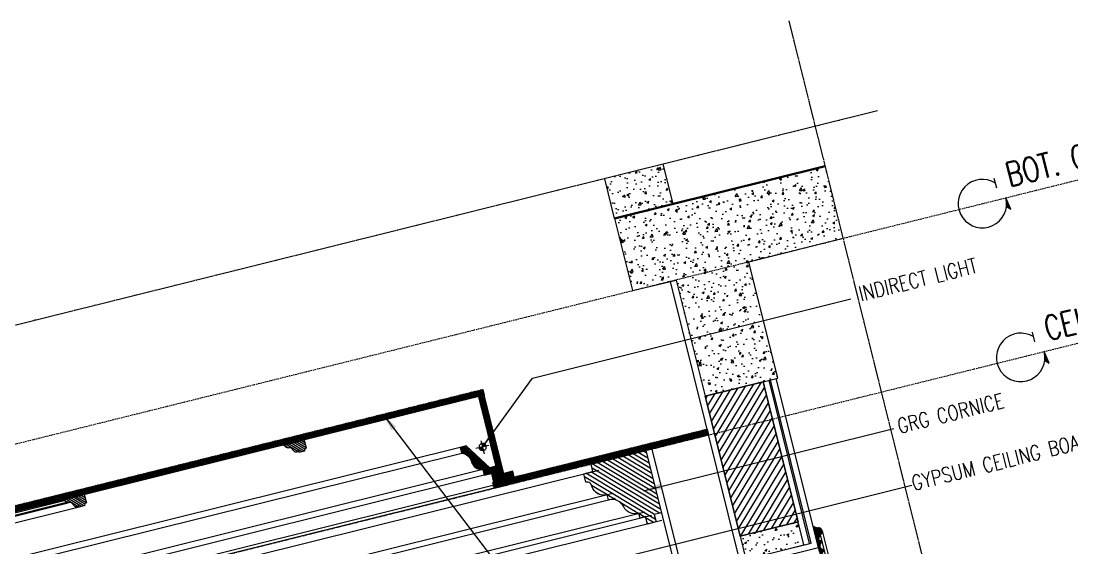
# Model space of a CAD drawing. Header units: inches. Extents: x 122939 to 389145, y 29603 to 574065.
# Drawn here: x 379366 to 382878, y 518949 to 520708 of the extents above; entities that cross this region are included whole.
import ezdxf

# ---------------------------------------------------------------- set-up
doc = ezdxf.new("R2010")
doc.units = ezdxf.units.IN
doc.header["$MEASUREMENT"] = 0
for name, pattern in [('DASHED', [0.75, 0.5, -0.25]), ('HIDDEN', [0.375, 0.25, -0.125]), ('PHANTOM-Z', [69.2, 60, -1.4, 2.5, -1.4, 2.5, -1.4])]:
    doc.linetypes.add(name, pattern=pattern)
for name, color, linetype, lineweight in [('1st floor$0$A-FLOR-HRAL', 4, 'Continuous', 18), ('a-cut', 30, 'PHANTOM-Z', 18), ('A-FLOR-SLAB', 7, 'Continuous', 40), ('A-FLOR-TIL1', 6, 'Continuous', 18), ('A-RNDR-CONC', 2, 'Continuous', 18), ('A-RNDR-PLST', 1, 'Continuous', 9), ('A-WALL-HATCH', 8, 'Continuous', 20), ('GRC', 41, 'Continuous', 0), ('GRC Hatch', 253, 'Continuous', 0), ('ID-NOTES', 3, 'Continuous', 0)]:
    doc.layers.add(name, color=color, linetype=linetype, lineweight=lineweight)
for name, color, linetype in [('8', 8, 'Continuous'), ('A-Hidden', 8, 'HIDDEN'), ('A-WALL', 7, 'Continuous'), ('Calliper_wall hatch_CHB', 8, 'Continuous'), ('CQ Wall hatch_CHB', 8, 'Continuous'), ('gypsum', 31, 'Continuous'), ('Layer1', 1, 'Continuous'), ('Layer7', 8, 'Continuous')]:
    doc.layers.add(name, color=color, linetype=linetype)
doc.styles.add('grid_250', font='romans.shx', dxfattribs={"width": 0.75, "height": 0.75})
doc.styles.add('ID-ROMANS', font='romans.shx', dxfattribs={"width": 0.8})
doc.styles.add('ZZ-Dim All', font='romans.shx', dxfattribs={"width": 0.8})
doc.dimstyles.new('DIM 0200', dxfattribs={"dimscale": 200, "dimtxt": 1, "dimasz": 0.8, "dimexe": 0.5, "dimexo": 1, "dimgap": 0.4, "dimtad": 1, "dimdec": 0, "dimrnd": 10, "dimdsep": 46, "dimtxsty": 'ZZ-Dim All', "dimblk1": 'ARCHTICK', "dimblk2": 'ARCHTICK', "dimsah": 1, "dimcen": 1, "dimdle": 0.5, "dimclrd": 256, "dimclre": 256, "dimclrt": 256, "dimadec": 0, "dimazin": 2, "dimtfac": 1, "dimtdec": 0, "dimtix": 1, "dimtmove": 2, "dimatfit": 2, "dimfxl": 1, "dimfxlon": 1, "dimtolj": 1, "dimtzin": 0, "dimlwd": -1, "dimlwe": -1, "dimarcsym": 0})
pattern_1 = [(63.9714232829857, (252245.0728762298, 457562.7518488365), (71.11916932952043, 11.22781161991949), [7.499999999999998, -82.49999999999999]), (8.971423282985718, (252245.0728762298, 457562.7518488365), (-31.62542575021152, 69.64396479174259), [5.999999999999999, -65.99999999999999]), (114.4228677429857, (252250.9994735741, 457563.68749984), (39.4937435470177, 80.87177560512669), [6.374019199999998, -70.11421119999999]), (60.1556232829857, (252240.2441177704, 457582.1601741569), (107.5630978416694, 9.704992776004374), [11.25, -123.75]), (110.6070587729857, (252249.2077069092, 457582.9689195082), (67.1821983616881, 117.0963374062392), [9.561034199999998, -105.171376]), (5.15558727298572, (252240.2441177704, 457582.1601741569), (67.18219831375714, 117.0963373423198), [8.999999999999995, -99.00000009999995]), (34.9714232829857, (252251.1554700455, 457579.7224720565), (67.64557813863283, -24.65919216404946), [7.499999999999998, -82.49999999999999]), (339.9714232829858, (252251.1554700455, 457579.7224720565), (6.103843515325252, 76.24429473826908), [5.999999999999999, -65.99999999999999]), (85.4228680229857, (252256.7926015183, 457577.6675393894), (73.74942098260712, 51.58510224487062), [6.374019, -70.11421119999999]), (51.4714232829857, (252245.0728762298, 457562.7518488365), (-6.857307924501574, 32.59814608269261), [0, -65.19999999999999, 0, -66.99999999999999, 0, -66.24999999999999]), (21.4714232829857, (252245.0728762298, 457562.7518488365), (16.00610137173266, 44.6258503434704), [0, -38.19999999999999, 0, -63.69999999999999, 0, -25.24999999999999]), (341.4714232829857, (252223.4325934975, 457557.3677831544), (52.34755766117436, 10.6997365813381), [0, -25, 0, -77.99999999999999, 0, -103.5]), (331.4714232829857, (252213.7284308374, 457554.9534039247), (54.17642058340564, 23.79467605936128), [0, -32.49999999999998, 0, -51.79999999999998, 0, -73.49999999999996])]

# ---------------------------------------------------------------- blocks, each defined once
blk = doc.blocks.new('half')
at = {"layer": 'GRC Hatch', "lineweight": 0, "ltscale": 5}
h = blk.add_hatch(dxfattribs=at)
h.set_pattern_fill('ANSI31', color=256, scale=30.00000000000001)
h.set_pattern_definition([(135, (111029.2882307031, -5.820766091346741e-11), (2.651650429449549, 2.651650429449553), [])])
h.paths.add_polyline_path([(60616.9776558344, 11176.45348227199), (60616.9776558344, 11196.45348227205), (60586.21424482542, 11196.45348227193), (60586.21424482542, 11466.45348227205), (60566.21424482536, 11466.45348227205), (60566.21424482542, 11156.45348227205), (60586.21424482536, 11156.45348227193), (60586.21424482542, 11176.45348227205)])
edge = h.paths.add_edge_path()
edge.add_line((60466.21424482542, 11316.45348227199), (60466.21424482542, 11296.45348227199))
edge.add_arc((60453.69515682996, 11261.08270513627), 37.52092002368126, 0.5661990946921946, 70.50915648577922, ccw=False)
edge.add_arc((60527.02056506777, 11261.7874710543), 35.80787787709507, 180.5344194091436, 260.6681698821923)
edge.add_line((60521.21424482536, 11226.45348227135), (60521.21424482531, 11206.45348227193))
edge.add_line((60521.21424482547, 11206.45348227205), (60546.2142448255, 11206.45348227205))
edge.add_line((60546.21424482542, 11206.45348227205), (60546.21424482542, 11166.45348227228))
edge.add_line((60546.21424482536, 11166.45348227216), (60566.21424482536, 11166.45348227192))
edge.add_line((60566.21424482536, 11166.45348227193), (60566.21424482536, 11226.45348227112))
edge.add_line((60566.21424482547, 11226.45348227123), (60546.21424482547, 11226.45348227146))
edge.add_line((60546.21424482542, 11226.45348227135), (60486.21424482542, 11316.4534822717))
edge.add_line((60486.2142448253, 11316.45348227181), (60466.2142448253, 11316.45348227205))
at = {"layer": 'gypsum', "ltscale": 5, "elevation": 1.2598110122e-06}
blk.add_lwpolyline([(60616.9776558344, 11176.45348227199), (60616.9776558344, 11196.45348227205), (60586.21424482542, 11196.45348227193), (60586.21424482542, 11466.45348227205), (60566.21424482536, 11466.45348227205), (60566.21424482542, 11156.45348227205), (60586.21424482536, 11156.45348227193), (60586.21424482542, 11176.45348227205), (60616.9776558344, 11176.45348227199)], dxfattribs=at)
blk.add_lwpolyline([(60466.21424482542, 11316.45348227199), (60466.21424482542, 11296.45348227205, -0.3150251714978598), (60491.21424482169, 11261.45348227496, 0.3646312828489309), (60521.21424482536, 11226.45348227135), (60521.21424482547, 11206.45348227205), (60546.21424482542, 11206.45348227205), (60546.21424482536, 11166.45348227216), (60566.21424482536, 11166.45348227193), (60566.21424482547, 11226.45348227123), (60546.21424482542, 11226.45348227135), (60486.2142448253, 11316.45348227181)], format="xyb", close=True, dxfattribs=at)
blk = doc.blocks.new('light')
at = {"layer": '1st floor$0$A-FLOR-HRAL'}
h = blk.add_hatch(dxfattribs=at)
h.set_pattern_fill('ANSI31', color=256, style=0)
h.set_pattern_definition([(45, (3.667440446733962, 0), (-0.0883883476483184, 0.0883883476483185), [])])
h.paths.add_polyline_path([(50492.27574403631, 1889.624619793962), (50492.27574403636, 1901.725888192479, 0.4142135623730951), (50480.17447563785, 1889.62461979402)])
h.paths.add_polyline_path([(50492.27574403631, 1877.523351395444, 0.4142135623730951), (50504.37701243482, 1889.624619793962), (50492.27574403631, 1889.624619793962)])
for p, q in [((50492.27574403636, 1866.364929814939), (50492.27574403631, 1911.081532535434)), ((50471.25148981024, 1889.624619793962), (50515.4788235125, 1889.62461979402))]:
    blk.add_line(p, q, dxfattribs=at)
blk.add_circle((50492.27574403631, 1889.624619793962), 12.10126839851727, dxfattribs=at)
blk = doc.blocks.new('ceil003')
at = {"layer": '8'}
h = blk.add_hatch(dxfattribs=at)
h.set_pattern_fill('ANSI31', color=256, scale=29.99999999999999, angle=1.590277340731758e-15, style=0)
h.set_pattern_definition([(45.00000000000003, (-526979.9504760304, -8484.251729748095), (-2.651650429449551, 2.651650429449554), [])])
h.paths.add_polyline_path([(0, -19.99999999115244), (1.164153218269348e-10, 9.022187441587448e-09), (-1674.911904843233, -5.820766091346741e-10), (-1674.911904842942, -20.00000000064028)])
h = blk.add_hatch(dxfattribs=at)
h.set_pattern_fill('ANSI31', color=256, scale=29.99999999999999, angle=1.590277340731758e-15, style=0)
h.set_pattern_definition([(45.00000000000003, (-54350.65945439547, -10452.20948779187), (-2.651650429449549, 2.651650429449554), [])])
h.paths.add_polyline_path([(-2370.478532685258, -309.9976438895101), (-2370.478532685374, -329.9976438893937), (-1629.912121724046, -330.0000116988667), (-1629.912121724046, -310.000011699216), (-1705.674847624323, -310.000011699507)])
at = {"layer": 'A-WALL-HATCH'}
h = blk.add_hatch(dxfattribs=at)
h.set_pattern_fill('ANSI31', color=256, scale=50, angle=-13.97142328298573, style=0)
h.set_pattern_definition([(44.99999999999999, (-55099.76776521647, -57999.7376740434), (-4.419417382415926, 4.419417382415928), [])])
edge = h.paths.add_edge_path()
edge.add_line((-1054.911904842011, -19.99999848671723), (-1054.911904841982, -48.37418973018066))
edge.add_arc((-1054.911904841778, -56.18668973015156), 7.812499999999998, 1.1880274541908875e-11, 90.00000000001188, ccw=False)
edge.add_line((-1047.099404842418, -56.18668973003514), (-1028.349404842433, -56.18668973001331))
edge.add_line((-1028.349404841952, -56.18668972997693), (-1028.349404841952, -49.93668972994055))
edge.add_arc((-1021.336314427725, -45.18441021058243), 8.471575873886326, -145.8772603763334, -89.24547236078236)
edge.add_arc((-1021.288824134914, -43.82172708131839), 9.833733145483599, -89.62670473501788, -20.30200273098309)
edge.add_arc((-969.0283970072633, -61.37205080210697), 45.30040932053804, 149.9023599859685, 161.8140736022455, ccw=False)
edge.add_arc((-999.4743766016909, -43.57262766826898), 10.03429423482947, 95.94846852642007, 150.6541777273765, ccw=False)
edge.add_arc((-996.4423416671343, -69.49401398515329), 36.13183004922326, 88.37531482490363, 96.47077684458827, ccw=False)
edge.add_line((-995.4179209757713, -33.37670920020901), (-995.4179209757713, -30.42340098339264))
edge.add_arc((-996.267365021864, -6.521914323791862), 23.9165762542508, -87.9646000957535, -77.96301683298486)
edge.add_arc((-992.1153353945701, -26.35559929336887), 3.653872664903471, -76.78002055993366, -18.85123632174973)
edge.add_arc((-1005.172629986657, -20.48166284221224), 17.95877705049953, -23.1300132639896, -10.9931405080375)
edge.add_line((-987.543396132125, -23.90624848939478), (-984.4183961322124, -23.90624848934021))
edge.add_line((-984.4183961322997, -23.90624848904554), (-984.4183961322997, -19.99999848902371))
edge.add_line((-984.4183961323579, -19.99999848927837), (-1054.911904842505, -19.99999848928925))
h = blk.add_hatch(dxfattribs=at)
h.set_pattern_fill('ANSI31', color=256, scale=50, angle=-13.97142328298573, style=0)
h.set_pattern_definition([(45.00000000000001, (-55852.49909624964, -57999.73767404351), (-4.419417382415926, 4.419417382415928), [])])
edge = h.paths.add_edge_path()
edge.add_line((-297.8194261894678, -19.99999848642619), (-297.8194261894428, -48.37418972988782))
edge.add_arc((-297.8194261892349, -56.18668972997693), 7.8125, 2.8990143619012088e-12, 90.00000000000279, ccw=False)
edge.add_line((-290.0069261894678, -56.18668972991873), (-271.2569261894768, -56.18668972989543))
edge.add_line((-271.2569261892349, -56.1866897296859), (-271.2569261892334, -49.93668972965124))
edge.add_arc((-264.2438357752399, -45.1844102104078), 8.47157587388633, -145.8772603763424, -89.24547236079151)
edge.add_arc((-264.1963454823126, -43.82172708102735), 9.833733145483603, -89.62670473502705, -20.30200273099222)
edge.add_arc((-211.9359183548368, -61.3720508015831), 45.30040932053805, 149.9023599859594, 161.8140736022365, ccw=False)
edge.add_arc((-242.3818979488569, -43.57262766803615), 10.03429423482948, 95.94846852641109, 150.6541777273674, ccw=False)
edge.add_arc((-239.3498630145914, -69.49401398492046), 36.13183004922328, 88.37531482489447, 96.47077684457918, ccw=False)
edge.add_line((-238.3254423231701, -33.37670919968514), (-238.3254423231752, -30.42340098286806))
edge.add_arc((-239.1748863692628, -6.521914323559031), 23.91657625425081, -87.96460009576265, -77.96301683299401)
edge.add_arc((-235.0228567420272, -26.35559929313604), 3.653872664903472, -76.78002055994277, -18.85123632175886)
edge.add_arc((-248.0801513342885, -20.48166284197941), 17.95877705049954, -23.13001326399868, -10.99314050804662)
edge.add_line((-230.4509174792911, -23.90624848904554), (-227.3259174794362, -23.90624848897594))
edge.add_line((-227.3259174793493, -23.90624848904554), (-227.3259174793554, -19.99999848902212))
edge.add_line((-227.3259174796403, -19.99999848892912), (-297.8194261897905, -19.99999848893961))
at = {"layer": 'GRC Hatch'}
h = blk.add_hatch(dxfattribs=at)
h.set_pattern_fill('ANSI31', color=256, scale=99.99999999999994, angle=-13.9714232829857)
h.set_pattern_definition([(44.99999999999999, (-113572.4502196871, -29017.02041277697), (-8.838834764831837, 8.838834764831843), [])])
edge = h.paths.add_edge_path()
edge.add_line((-1965.716946808039, -355.2656347692828), (-1965.716946808045, -330.0000116991231))
edge.add_line((-1965.716946808447, -330.0000116992742), (-2154.828677991797, -330.0000116992837))
edge.add_line((-2154.828677991463, -330.000011699507), (-2154.82867799141, -544.5558772912136))
edge.add_line((-2154.828677991813, -544.5558772907825), (-2129.563054921681, -544.5558772908897))
edge.add_line((-2129.563054921397, -544.5558772913646), (-2129.563054921395, -570.0000116996503))
edge.add_line((-2129.563054921164, -570.000011699216), (-2100.338276264968, -570.0000116991621))
edge.add_line((-2100.338276265364, -570.0000116993906), (-2100.338276265368, -544.4291220859074))
edge.add_line((-2100.338276265131, -544.429122085683), (-2081.093113408831, -544.4291220857052))
edge.add_line((-2081.093113409122, -544.4291220859741), (-2081.206177137986, -527.8009289484504))
edge.add_arc((-2078.597413695883, -485.604042607476), 42.27745100630982, -93.53772871365747, -12.21565143286411)
edge.add_arc((-1990.422878764279, -506.4532410315587), 48.34277912118122, 137.1562658838247, 165.7452276542626, ccw=False)
edge.add_arc((-1994.734432379424, -503.5241908744792), 43.19686264071839, 87.94483146678482, 136.1159898491966, ccw=False)
edge.add_line((-1993.185316583666, -460.3551141844364), (-1993.076693858503, -441.6729223389991))
edge.add_arc((-1990.311525903468, -401.9954815013334), 39.77367804540343, -93.98656516555053, -0.8074337642355374)
edge.add_arc((-1927.516943991708, -402.8047535552178), 23.02619725845581, 150.242483142132, 179.3809397735053, ccw=False)
edge.add_arc((-1934.972386676294, -399.3016392539721), 14.8298319246997, 87.12959903878811, 147.6948261008872, ccw=False)
edge.add_line((-1934.229753268708, -384.4904134261888), (-1934.229753268719, -355.2656347700639))
edge.add_line((-1934.22975326865, -355.2656347696902), (-1965.716946808301, -355.2656347696823))
at = {"layer": 'GRC'}
blk.add_lwpolyline([(1.746229827404022e-10, -20), (2.91038304567337e-10, -3.492459654808044e-10), (-1674.911904842651, -4.656612873077393e-10), (-1674.91190484236, -20.00000000046566)], close=True, dxfattribs=at)
at = {"layer": 'GRC', "elevation": 0.0005699175250519441}
blk.add_lwpolyline([(-2370.478532685258, -329.9952877800679), (-1674.91190484236, -329.9952877800679), (-1674.91190484236, -309.9999999987776), (-2370.478532685491, -309.9999999988358)], close=True, dxfattribs=at)
at = {"layer": 'gypsum', "color": 8}
for p, q in [((242.6865899434197, -33.37671071343357), (-239.3487742567086, -33.36218546581222)), ((242.6865899430704, -30.42340249626432), (-238.3254423230537, -30.42340251529822)), ((-227.3259174799314, -23.90625000273576), (231.6870650997735, -23.90625000244472)), ((-271.2569261900499, -56.18669124343432), (275.6180738104158, -56.18669124331791))]:
    blk.add_line(p, q, dxfattribs=at)
at = {"layer": 'gypsum', "lineweight": 0}
for points in [[(-1054.911904842651, -20.00000000029104), (-1054.911904842535, -48.37419124366716, -0.4142135623730696), (-1047.099404842767, -56.18669124343432), (-1028.349404842942, -56.18669124355074), (-1028.349404842651, -49.93669124355074, 0.2522580878900783), (-1021.224755541305, -53.65525302896276, 0.3120623172866313), (-1012.065993890574, -47.23372359026689, -0.0520215070008044), (-1008.22104622022, -38.65502495109104, -0.2433378965035784), (-1000.514270190673, -33.59236455091741, -0.0353378151643051), (-995.4179209758877, -33.3767107136664), (-995.4179209756549, -30.42340249661356, 0.0436678643667718), (-991.2797299760277, -29.91264298243914, 0.2582860905383594), (-988.6574539094581, -27.5362112778821, 0.0530066584703844), (-987.5433961326489, -23.90625000291038), (-984.4183961322415, -23.90625000256114), (-984.4183961327071, -20.00000000244472), (-1054.911904842651, -20.00000000244472)], [(-297.8194261899334, -19.99999999988358), (-297.8194261899916, -48.37419124366716, -0.4142135623730696), (-290.0069261895842, -56.18669124360895), (-271.2569261900499, -56.18669124343432), (-271.2569261901663, -49.93669124349253, 0.2522580878900783), (-264.1322768884711, -53.65525302884635, 0.3120623172866313), (-254.9735152375652, -47.23372359049972, -0.0520215070008044), (-251.1285675675026, -38.65502495109104, -0.2433378965035784), (-243.421791537723, -33.59236455033533, -0.0353378151643051), (-238.3254423230537, -33.37671071331715), (-238.3254423229373, -30.42340249684639, 0.0436678643667718), (-234.1872513229027, -29.91264298255555, 0.2582860905383594), (-231.5649752563331, -27.53621127811493, 0.0530066584703844), (-230.4509174800478, -23.90625000244472), (-227.3259174797568, -23.90625000291038), (-227.3259174799314, -20.00000000279397), (-297.8194261897006, -20.00000000244472)]]:
    blk.add_lwpolyline(points, format="xyb", dxfattribs=at)
at = {"layer": 'gypsum', "elevation": 9.72804892549221e-07}
blk.add_lwpolyline([(-1965.716946808039, -355.2656347692828), (-1965.716946808447, -330.0000116992742), (-2154.828677991463, -330.000011699507), (-2154.828677991813, -544.5558772907825), (-2129.563054921397, -544.5558772913646), (-2129.563054921164, -570.000011699216), (-2100.338276265364, -570.0000116993906), (-2100.338276265131, -544.429122085683), (-2081.093113409122, -544.4291220859741), (-2081.206177137617, -527.8009289483307, 0.3705169008587136), (-2037.277203220932, -494.5496040717117, -0.1253939634110558), (-2025.868337652471, -473.5800948882243, -0.2133372465863159), (-1993.185316583666, -460.3551141844364), (-1993.076693858195, -441.6729223390575, 0.4305600987388585), (-1950.541797221347, -402.5559686418856, -0.127830023496442), (-1947.506761962839, -391.3761518173851, -0.2705942841741583), (-1934.229753268708, -384.4904134261888), (-1934.22975326865, -355.2656347696902)], format="xyb", close=True, dxfattribs=at)
at = {"xscale": -0.9999999999999988, "rotation": 1.677742594472007e-12}
blk.add_blockref('half', (58911.30233998335, -11486.45348226902, -1.259811012403376e-06), dxfattribs=at)
at = {"layer": 'A-FLOR-TIL1'}
blk.add_blockref('light', (-52120.27606904152, -2076.475453410763, 5.839099065596651e-06), dxfattribs=at)
blk = doc.blocks.new('_ARCHTICK')
at = {"color": 0, "linetype": 'ByBlock', "const_width": 0.15}
blk.add_lwpolyline([(-0.5, -0.5), (0.5, 0.5)], dxfattribs=at)

msp = doc.modelspace()

# ---------------------------------------------------------------- hatches: boundary and pattern name
at = {"lineweight": 0}
h = msp.add_hatch(dxfattribs=at)
h.set_pattern_fill('ANSI31', color=8, scale=20, angle=90.00000000000001)
h.set_pattern_definition([(135, (30997.65202286898, 2873.595808418409), (-1.76776695296637, -1.767766952966368), [])])
edge = h.paths.add_edge_path()
edge.add_line((382042.8501872446, 518919.0175955317), (382038.1381717974, 518917.8452643402))
edge.add_line((382038.1381717973, 518917.8452643401), (382013.9945786629, 519014.8869404933))
edge.add_line((382013.9945786629, 519014.8869404933), (382018.4455300939, 519015.9943199685))
edge.add_line((382018.445530094, 519015.9943199687), (382018.4731377881, 519015.8915053952))
edge.add_line((382018.473137788, 519015.8915053949), (382018.504548096, 519015.7897029661))
edge.add_line((382018.504548096, 519015.7897029662), (382018.5397420974, 519015.688974004))
edge.add_line((382018.5397420975, 519015.688974004), (382018.5786985928, 519015.5893791838))
edge.add_line((382018.578698593, 519015.5893791839), (382018.6213941163, 519015.490978498))
edge.add_line((382018.6213941161, 519015.490978498), (382018.6678029492, 519015.3938312192))
edge.add_line((382018.6678029492, 519015.3938312192), (382018.7178971372, 519015.2979958654))
edge.add_line((382018.7178971372, 519015.2979958655), (382018.771646505, 519015.2035301643))
edge.add_line((382018.771646505, 519015.2035301641), (382018.8290186762, 519015.1104910182))
edge.add_line((382018.8290186763, 519015.1104910183), (382018.8899790921, 519015.018934471))
edge.add_line((382018.8899790923, 519015.0189344711), (382018.9544910323, 519014.9289156724))
edge.add_line((382018.9544910323, 519014.9289156725), (382019.0225156369, 519014.8404888466))
edge.add_line((382019.0225156369, 519014.8404888466), (382019.0940119307, 519014.7537072586))
edge.add_line((382019.0940119307, 519014.7537072585), (382019.1689368471, 519014.6686231821))
edge.add_line((382019.168936847, 519014.6686231822), (382019.2472452539, 519014.5852878691))
edge.add_line((382019.247245254, 519014.585287869), (382019.3288899813, 519014.5037515172))
edge.add_line((382019.3288899813, 519014.5037515173), (382019.4138218493, 519014.4240632412))
edge.add_line((382019.4138218493, 519014.4240632412), (382019.5019896983, 519014.3462710421))
edge.add_line((382019.5019896983, 519014.3462710421), (382019.5933404192, 519014.2704217791))
edge.add_line((382019.5933404191, 519014.2704217791), (382019.6878189857, 519014.1965611409))
edge.add_line((382019.6878189858, 519014.1965611407), (382019.7853684876, 519014.1247336182))
edge.add_line((382019.7853684877, 519014.1247336185), (382019.8859301648, 519014.054982478))
edge.add_line((382019.8859301647, 519014.054982478), (382019.9894434423, 519013.9873497349))
edge.add_line((382019.9894434422, 519013.987349735), (382020.0958459678, 519013.9218761288))
edge.add_line((382020.0958459679, 519013.9218761286), (382020.2050736486, 519013.8586010982))
edge.add_line((382020.2050736487, 519013.8586010981), (382020.3170606899, 519013.7975627577))
edge.add_line((382020.3170606899, 519013.7975627579), (382020.4317396347, 519013.7387978751))
edge.add_line((382020.4317396346, 519013.7387978751), (382020.5490414047, 519013.6823418475))
edge.add_line((382020.5490414046, 519013.6823418473), (382020.6688953419, 519013.6282286819))
edge.add_line((382020.6688953422, 519013.628228682), (382020.7912292511, 519013.5764909746))
edge.add_line((382020.7912292512, 519013.5764909745), (382020.9159694424, 519013.5271598899))
edge.add_line((382020.9159694423, 519013.5271598899), (382021.0430407769, 519013.4802651433))
edge.add_line((382021.0430407769, 519013.4802651432), (382021.1723667117, 519013.4358349821))
edge.add_line((382021.1723667117, 519013.4358349823), (382021.3038693459, 519013.39389617))
edge.add_line((382021.3038693458, 519013.3938961699), (382021.437469467, 519013.3544739687))
edge.add_line((382021.4374694671, 519013.3544739687), (382021.5730865996, 519013.3175921251))
edge.add_line((382021.5730865996, 519013.3175921253), (382021.7106390527, 519013.2832728554))
edge.add_line((382021.7106390529, 519013.2832728554), (382021.8500439702, 519013.2515368321))
edge.add_line((382021.85004397, 519013.2515368318), (382021.9912173792, 519013.2224031715))
edge.add_line((382021.9912173791, 519013.2224031717), (382022.1340742424, 519013.1958894234))
edge.add_line((382022.1340742426, 519013.1958894234), (382022.2785285085, 519013.1720115581))
edge.add_line((382022.2785285084, 519013.1720115581), (382022.4244931631, 519013.1507839588))
edge.add_line((382022.4244931634, 519013.150783959), (382022.5718802832, 519013.1322194125))
edge.add_line((382022.571880283, 519013.1322194125), (382022.7206010874, 519013.1163291014))
edge.add_line((382022.7206010874, 519013.1163291015), (382022.8705659927, 519013.1031225976))
edge.add_line((382022.8705659928, 519013.1031225976), (382023.0216846656, 519013.092607856))
edge.add_line((382023.0216846656, 519013.0926078561), (382023.1738660777, 519013.0847912104))
edge.add_line((382023.1738660778, 519013.08479121), (382023.3270185608, 519013.0796773686))
edge.add_line((382023.3270185607, 519013.0796773687), (382023.4810498613, 519013.0772694121))
edge.add_line((382023.4810498614, 519013.0772694122), (382023.6358671969, 519013.0775687908))
edge.add_line((382023.6358671968, 519013.0775687908), (382023.791377311, 519013.0805753242))
edge.add_line((382023.7913773109, 519013.0805753241), (382023.9474865302, 519013.0862872014))
edge.add_line((382023.9474865303, 519013.0862872016), (382024.1041008206, 519013.0947009822))
edge.add_line((382024.1041008206, 519013.094700982), (382024.2611258432, 519013.1058115976))
edge.add_line((382024.2611258429, 519013.1058115975), (382024.4184670117, 519013.1196123557))
edge.add_line((382024.418467012, 519013.1196123558), (382024.5760295506, 519013.1360949434))
edge.add_line((382024.5760295505, 519013.1360949434), (382024.7337185492, 519013.1552494318))
edge.add_line((382024.733718549, 519013.1552494318), (382024.8914390218, 519013.1770642833))
edge.add_line((382024.891439022, 519013.1770642831), (382025.0490959639, 519013.201526357))
edge.add_line((382025.0490959639, 519013.2015263572), (382025.2065944084, 519013.2286209186))
edge.add_line((382025.2065944083, 519013.2286209186), (382025.3638394842, 519013.2583316468))
edge.add_line((382025.3638394842, 519013.2583316468), (382025.5207364729, 519013.290640645))
edge.add_line((382025.5207364729, 519013.290640645), (382025.6771908655, 519013.3255284516))
edge.add_line((382025.6771908656, 519013.3255284515), (382025.8331084198, 519013.3629740514))
edge.add_line((382025.8331084198, 519013.3629740515), (382026.3941808491, 519011.1078246759))
edge.add_arc((382031.7293658577, 519000.4942811662), 11.87903636253917, -62.08260449154483, 116.68762781843091, ccw=False)
edge.add_line((382037.2911082525, 518989.9976852213), (382038.2825574841, 518986.0126986156))
edge.add_arc((382043.8894096088, 518976.3353819839), 11.18424105332584, 120.0871818968194, 216.4260825005202)
edge.add_arc((382035.6010120027, 518964.5902883722), 5.153299489100154, 290.01551945900735, 457.92709194576963, ccw=False)
edge.add_line((382037.3648558396, 518959.748248457), (382037.9389325096, 518957.4408304261))
edge.add_line((382037.9389325096, 518957.4408304259), (382037.7435049186, 518957.3832135387))
edge.add_line((382037.7435049185, 518957.3832135387), (382037.5512233454, 518957.3079721217))
edge.add_line((382037.5512233453, 518957.3079721215), (382037.3644422585, 518957.2153672516))
edge.add_line((382037.3644422586, 518957.2153672517), (382037.1854791841, 518957.1060771181))
edge.add_line((382037.185479184, 518957.1060771182), (382037.0165227429, 518956.9811868255))
edge.add_line((382037.016522743, 518956.9811868254), (382036.8595449925, 518956.8421540913))
edge.add_line((382036.8595449927, 518956.8421540912), (382036.7162252919, 518956.6907529694))
edge.add_line((382036.7162252916, 518956.6907529694), (382036.5878917958, 518956.5290001082))
edge.add_line((382036.5878917959, 518956.5290001084), (382036.4754847325, 518956.3590698253))
edge.add_line((382036.4754847325, 518956.3590698252), (382036.3780378494, 518956.1801403586))
edge.add_line((382036.3780378493, 518956.1801403588), (382036.2952779614, 518955.9909730382))
edge.add_line((382036.2952779615, 518955.9909730381), (382036.22868532, 518955.7934173336))
edge.add_line((382036.22868532, 518955.7934173336), (382036.179419111, 518955.5895915354))
edge.add_line((382036.179419111, 518955.5895915354), (382036.1482596388, 518955.3818105173))
edge.add_line((382036.1482596388, 518955.3818105173), (382036.1355705961, 518955.1724994962))
edge.add_line((382036.135570596, 518955.1724994961), (382036.1412850237, 518954.9641004039))
edge.add_line((382036.1412850237, 518954.9641004041), (382036.1649160836, 518954.758978374))
edge.add_line((382036.1649160837, 518954.758978374), (382036.2055911425, 518954.5593357217))
edge.add_line((382036.2055911424, 518954.5593357216), (382038.6153597655, 518944.8736197213))
edge.add_line((382038.6153597656, 518944.8736197214), (382038.6729766529, 518944.6781921303))
edge.add_line((382038.6729766529, 518944.6781921304), (382038.7482180701, 518944.4859105573))
edge.add_line((382038.7482180703, 518944.4859105572), (382038.8408229403, 518944.2991294705))
edge.add_line((382038.8408229403, 518944.2991294705), (382038.950113074, 518944.1201663961))
edge.add_line((382038.9501130739, 518944.1201663961), (382039.0750033667, 518943.9512099552))
edge.add_line((382039.0750033667, 518943.951209955), (382039.214036101, 518943.7942322046))
edge.add_line((382039.2140361012, 518943.7942322047), (382039.3654372232, 518943.650912504))
edge.add_line((382039.3654372229, 518943.6509125039), (382039.527190084, 518943.5225790083))
edge.add_line((382039.527190084, 518943.5225790084), (382039.6971203673, 518943.4101719451))
edge.add_line((382039.6971203673, 518943.4101719451), (382039.876049834, 518943.3127250621))
edge.add_line((382039.8760498341, 518943.312725062), (382040.0652171547, 518943.2299651742))
edge.add_line((382040.0652171546, 518943.2299651742), (382040.2627728592, 518943.1633725328))
edge.add_line((382040.2627728592, 518943.1633725329), (382040.4665986574, 518943.114106324))
edge.add_line((382040.4665986573, 518943.114106324), (382040.6743796754, 518943.082946852))
edge.add_line((382040.6743796755, 518943.0829468519), (382040.8836906966, 518943.0702578094))
edge.add_line((382040.8836906964, 518943.0702578094), (382041.0920897887, 518943.0759722373))
edge.add_line((382041.0920897888, 518943.0759722372), (382041.2972118188, 518943.0996032973))
edge.add_line((382041.2972118187, 518943.0996032972), (382041.496854471, 518943.1402783563))
edge.add_line((382041.4968544712, 518943.1402783561), (382042.0709311377, 518940.8328603208))
edge.add_line((382042.0709311377, 518940.8328603209), (382042.3721027726, 518940.8658046607))
edge.add_line((382042.3721027726, 518940.8658046607), (382042.681058929, 518940.8811217753))
edge.add_line((382042.681058929, 518940.8811217753), (382042.9963712313, 518940.8776275512))
edge.add_line((382042.9963712313, 518940.877627551), (382043.3164177236, 518940.8542800444))
edge.add_line((382043.3164177234, 518940.8542800445), (382043.6393988314, 518940.8102152318))
edge.add_line((382043.6393988316, 518940.8102152318), (382043.9633608144, 518940.7447809399))
edge.add_line((382043.9633608144, 518940.74478094), (382044.2862265469, 518940.6575671819))
edge.add_line((382044.2862265467, 518940.6575671817), (382044.6058330031, 518940.5484311142))
edge.add_line((382044.6058330031, 518940.5484311143), (382044.9199743218, 518940.417514958))
edge.add_line((382044.919974322, 518940.417514958), (382045.2264488798, 518940.2652554976))
edge.add_line((382045.2264488797, 518940.2652554976), (382045.5231084226, 518940.0923841949))
edge.add_line((382045.5231084226, 518940.092384195), (382045.8079070569, 518939.8999174694))
edge.add_line((382045.8079070568, 518939.8999174694), (382046.0789478091, 518939.6891372941))
edge.add_line((382046.0789478089, 518939.6891372942), (382046.3345245576, 518939.4615628595))
edge.add_line((382046.3345245577, 518939.4615628595), (382046.5731574018, 518939.2189146081))
edge.add_line((382046.5731574018, 518939.2189146079), (382046.7936199503, 518938.9630724048))
edge.add_line((382046.7936199502, 518938.9630724048), (382046.9949575423, 518938.6960299085))
edge.add_line((382046.9949575424, 518938.6960299083), (382047.1764959885, 518938.4198473502))
edge.add_line((382047.1764959884, 518938.4198473505), (382047.3378410051, 518938.1366048935))
edge.add_line((382047.3378410051, 518938.1366048934), (382047.4788690385, 518937.8483585454))
edge.add_line((382047.4788690386, 518937.8483585457), (382047.5997105975, 518937.5571002836))
edge.add_line((382047.5997105974, 518937.5571002836), (382047.7007275182, 518937.2647236391))
edge.add_line((382047.7007275182, 518937.2647236391), (382047.7824857471, 518936.9729955547))
edge.add_line((382047.7824857472, 518936.9729955547), (382047.8469590798, 518936.6769670551))
edge.add_line((382047.8469590797, 518936.6769670551), (382047.894722856, 518936.3713412344))
edge.add_line((382047.894722856, 518936.3713412344), (382047.9244491429, 518936.0574138456))
edge.add_line((382047.924449143, 518936.0574138456), (382047.9349310038, 518935.7366881156))
edge.add_line((382047.934931004, 518935.7366881156), (382047.9251197305, 518935.4108626366))
edge.add_line((382047.9251197304, 518935.4108626366), (382047.894161054, 518935.0818116176))
edge.add_line((382047.8941610539, 518935.0818116175), (382047.8414285542, 518934.7515574664))
edge.add_line((382047.8414285543, 518934.7515574665), (382047.7665524242, 518934.4222361442))
edge.add_line((382047.7665524241, 518934.4222361441), (382047.6694418255, 518934.0960562247))
edge.add_line((382047.6694418257, 518934.0960562249), (382047.5502992937, 518933.7752530845))
edge.add_line((382047.5502992936, 518933.7752530844), (382047.4096260211, 518933.4620400545))
edge.add_line((382047.4096260213, 518933.4620400544), (382047.2482173532, 518933.1585586803))
edge.add_line((382047.2482173531, 518933.1585586804), (382047.0671483928, 518932.8668303766))
edge.add_line((382047.0671483927, 518932.8668303766), (382046.8677502373, 518932.5887117446))
edge.add_line((382046.8677502372, 518932.5887117446), (382046.6515779381, 518932.3258556143))
edge.add_line((382046.6515779382, 518932.3258556143), (382046.4203717762, 518932.0796795008))
edge.add_line((382046.4203717762, 518932.079679501), (382046.176013805, 518931.8513426824))
edge.add_line((382046.176013805, 518931.8513426823), (382045.9204818135, 518931.6417325342))
edge.add_line((382045.9204818136, 518931.6417325343), (382045.6558028848, 518931.4514601807))
edge.add_line((382045.6558028848, 518931.4514601807), (382045.3840085874, 518931.280864978))
edge.add_line((382045.3840085873, 518931.280864978), (382045.1070935666, 518931.1300268898))
edge.add_line((382045.1070935667, 518931.1300268898), (382044.8269789279, 518930.9987854722))
edge.add_line((382044.8269789278, 518930.9987854722), (382044.5454813829, 518930.886763977))
edge.add_line((382044.5454813829, 518930.8867639769), (382045.1195580516, 518928.5793459435))
edge.add_line((382045.1195580516, 518928.5793459434), (382044.752325743, 518928.1282287576))
edge.add_line((382044.752325743, 518928.1282287576), (382044.4062774302, 518927.6521419011))
edge.add_line((382044.4062774304, 518927.6521419011), (382044.0837854132, 518927.1525312966))
edge.add_line((382044.0837854132, 518927.1525312966), (382043.787093539, 518926.6311310882))
edge.add_line((382043.787093539, 518926.6311310882), (382043.5182745303, 518926.0899495299))
edge.add_line((382043.5182745301, 518926.0899495299), (382043.2791892012, 518925.5312474085))
edge.add_line((382043.2791892013, 518925.5312474084), (382043.0714490758, 518924.9575093142))
edge.add_line((382043.0714490758, 518924.9575093143), (382042.8963838446, 518924.3714084214))
edge.add_line((382042.8963838445, 518924.3714084214), (382042.7550149534, 518923.7757657662))
edge.add_line((382042.7550149533, 518923.7757657659), (382042.6480363674, 518923.1735052957))
edge.add_line((382042.6480363674, 518923.173505296), (382042.5758032526, 518922.5676061809))
edge.add_line((382042.5758032526, 518922.5676061809), (382042.5383289608, 518921.961054013))
edge.add_line((382042.5383289608, 518921.9610540129), (382042.5352903262, 518921.3567925586))
edge.add_line((382042.5352903261, 518921.3567925586), (382042.5660409096, 518920.7576776721))
edge.add_line((382042.5660409096, 518920.7576776722), (382042.6296314856, 518920.1664348321))
edge.add_line((382042.6296314853, 518920.166434832), (382042.7248367785, 518919.5856215386))
edge.add_line((382042.7248367786, 518919.5856215386), (382042.8501872443, 518919.0175955317))
at = {"layer": 'Calliper_wall hatch_CHB'}
h = msp.add_hatch(dxfattribs=at)
h.set_pattern_fill('AR-CONC', color=256, scale=9.999999999999998, angle=6.361109362927034e-15, style=0)
h.set_pattern_definition(pattern_1)
h.paths.add_polyline_path([(381316.9562531432, 520180.601846185), (381511.0395084355, 520228.889431298), (381544.0382192059, 520096.2570540151), (381349.9549639137, 520047.9694689023)])
h = msp.add_hatch(dxfattribs=at)
h.set_pattern_fill('AR-CONC', color=256, scale=9.999999999999998, angle=6.361109362927034e-15, style=0)
h.set_pattern_definition(pattern_1)
h.paths.add_polyline_path([(382053.2728686446, 520222.9537720813), (381349.9549621118, 520047.969468454), (381410.0335589736, 519806.4943641378), (381555.877804627, 519841.5813197534), (381652.4529738136, 519453.4148133463), (381895.0570428125, 519513.7742947086), (381798.200989746, 519903.0697633049), (382113.3514655061, 519981.4786677658)])
h = msp.add_hatch(dxfattribs=at)
h.set_pattern_fill('AR-CONC', color=256, scale=9.999999999999998, angle=6.361109362927034e-15, style=0)
h.set_pattern_definition(pattern_1)
h.paths.add_polyline_path([(381982.4277469988, 518955.5109064694), (381788.3444917068, 518907.2233213563), (381769.0241020712, 518984.8781492658), (381963.1073573634, 519033.1657343789)])
at = {"layer": 'CQ Wall hatch_CHB'}
h = msp.add_hatch(dxfattribs=at)
h.set_pattern_fill('ANSI31', color=8, scale=150, angle=180)
h.set_pattern_definition([(238.9714232829857, (252245.0728762298, 457562.7518488365), (16.06706840326394, -9.664978682068442), [])])
h.paths.add_polyline_path([(381846.5362291058, 519501.7023984592), (381652.4529738126, 519453.4148133461), (381769.02410207, 518984.8781492655), (381963.1073573632, 519033.1657343787)])
at = {"layer": 'Layer1'}
for points in [[(382674.0479572122, 520078.223358811), (382657.7158438729, 520116.9156074426), (382659.3681953528, 520086.3567312061)], [(382802.0100482622, 519563.902770469), (382785.6779349226, 519602.5950191006), (382787.3302864027, 519572.0361428643)]]:
    msp.add_hatch(color=256, dxfattribs=at).paths.add_polyline_path(points)

# ---------------------------------------------------------------- linework, layer by layer
at = {"elevation": 9.493878109489702e-08}
msp.add_lwpolyline([(382053.2728686446, 520222.9537720815), (381349.9549621118, 520047.969468454), (381410.0335589736, 519806.4943641378), (381555.877804627, 519841.5813197534), (381652.4529738136, 519453.4148133463), (381895.0570428125, 519513.7742947086), (381798.200989746, 519903.0697633049), (382113.3514655062, 519981.4786677658)], dxfattribs=at)
msp.add_lwpolyline([(381846.5362291058, 519501.7023984592), (381652.4529738126, 519453.4148133461), (381769.0241020686, 518984.8781492651), (381963.1073573618, 519033.1657343783)], close=True, dxfattribs=at)
at = {"layer": 'a-cut'}
for p, q in [((381932.5539071614, 520708.1619050907, 0.0009976904045171859), (383109.8033500047, 515976.4197062695, 0.0009976904045171859)), ((382228.2702359295, 520407.3352212108, 0.0001492088574789532), (376196.9825102433, 518906.7610528928, 0.0001492088574789532))]:
    msp.add_line(p, q, dxfattribs=at)
at = {"layer": 'A-FLOR-SLAB', "elevation": 9.493878109489702e-08}
msp.add_lwpolyline([(382053.2728686446, 520222.9537720814), (381349.9549621118, 520047.9694684535)], dxfattribs=at)
at = {"layer": 'A-Hidden', "linetype": 'DASHED', "lineweight": 0, "ltscale": 10}
for p, q in [((375857.6926973893, 518425.0813642064, 0.0005694284155330398), (383771.6746875196, 520394.0666759747, 0.0005698194819140432)), ((375985.6547884386, 517910.7607758656, 0.0002783249930852785), (383899.636778569, 519879.7460876336, -0.0006666993509888482))]:
    msp.add_line(p, q, dxfattribs=at)
at = {"layer": 'A-RNDR-CONC', "elevation": 9.493878109489702e-08}
msp.add_lwpolyline([(381963.1073573611, 519033.1657343782), (381769.0241020691, 518984.8781492652), (381788.344491682, 518907.2233214118), (381982.4277469743, 518955.510906525)], close=True, dxfattribs=at)
at = {"layer": 'A-RNDR-PLST', "color": 1, "ltscale": 0.03}
for p, q in [((381768.9577295915, 518902.3999278204, 0.0001523828997035513), (381536.4698330128, 519836.7526492957, 0.0002961323062172686)), ((382001.8165947213, 518960.3348189626, 0.0001465900825243619), (381865.9357320871, 519506.5289619357, 9.493878109495123e-08))]:
    msp.add_line(p, q, dxfattribs=at)
at = {"layer": 'A-WALL', "elevation": 0.0001500400774400091}
for points in [[(381511.0395084355, 520228.889431298), (381544.0382192059, 520096.2570540148)], [(381349.9549639137, 520047.9694689019), (381316.9562531433, 520180.601846185)]]:
    msp.add_lwpolyline(points, dxfattribs=at)
at = {"layer": 'A-WALL', "elevation": 9.493878109489702e-08}
msp.add_lwpolyline([(381963.1073573623, 519033.1657343784), (381769.0241020702, 518984.8781492656), (381652.4529738136, 519453.4148133463), (381846.5362291058, 519501.7023984592)], close=True, dxfattribs=at)
at = {"layer": 'gypsum'}
for p, q in [((381420.9495357299, 519283.6626130972, -0.002120263455195238), (381659.3306367024, 519342.9762950917, 0.0002284075136104664)), ((381425.7782941893, 519264.2542877771, -0.002120263455195238), (381664.1597683877, 519323.5680626373, 0.0002257455422409111)), ((380834.0917167406, 519281.9213797195, -0.0003441719828112615), (377816.2681073698, 518531.0919783173, -0.0003441719828112615)), ((382038.2817289438, 518986.0122185303, -0.001751803612618459), (382678.8820228339, 516411.2346626933, -0.006732164387590939)), ((382043.3447950142, 519002.9829174218, -0.001751803612618458), (382687.6261060658, 516413.4101757878, -0.004649011945505903))]:
    msp.add_line(p, q, dxfattribs=at)
at = {"layer": 'gypsum', "color": 8}
for p, q in [((377821.0968658291, 518511.683652997, -0.0003441719828112615), (380838.9204751999, 519262.5130543991, -0.0003441719828112615)), ((377473.4932677665, 518254.8966072618, -0.006597499097659994), (381296.8825415193, 519206.149381222, -0.0008723610946490513)), ((380909.1940244388, 519207.8630015402, -0.0003441719828112615), (377784.6246258061, 518430.4754286118, -0.0003441719828112615)), ((380914.0227828978, 519188.4546762207, -0.0003441719828112615), (377789.4533842651, 518411.0671032922, -0.0003441719828112615)), ((380947.940706467, 519155.6739736543, -0.0003441719828112615), (377774.8504945334, 518366.2145045775, -0.0003441719828112615)), ((377441.6544157875, 518138.6819582951, -0.006597499097659994), (381351.9174700389, 519111.5487816691, -0.0008984035658430201)), ((377442.615963376, 518158.1729196081, -0.006597499097659994), (381344.2948811337, 519128.9040243652, -0.0008963745206405146)), ((377376.6459136829, 518035.8708976007, -0.006597499097659994), (381473.1925088557, 519055.0847503663, -0.0008552095178252699)), ((377377.5846913549, 518053.2395776813, -0.006597499097659994), (381450.6117322425, 519066.6018051819, -0.0008754727173424135))]:
    msp.add_line(p, q, dxfattribs=at)
at = {"layer": 'gypsum', "lineweight": 0, "ltscale": 5, "elevation": -0.001751827512576094}
for points in [[(381454.8907821614, 519271.4974254642), (381564.506075298, 518830.9229904189), (382030.8849824854, 518946.9572722789), (381890.1636513342, 519512.5568271989)], [(381474.2991074818, 519276.3261839236), (381579.0856421604, 518855.1600741933), (382006.6478987043, 518961.5368391454), (381870.7553260138, 519507.7280687395)]]:
    msp.add_lwpolyline(points, dxfattribs=at)
at = {"layer": 'gypsum', "elevation": -0.0003431991779185089}
for points in [[(380969.7634138421, 519150.798558099), (377436.8375032874, 518271.8125768167)], [(381507.7264919112, 519037.3263130065), (377364.1438770819, 518006.4099782359)]]:
    msp.add_lwpolyline(points, dxfattribs=at)
at = {"layer": 'gypsum'}
msp.add_rational_spline([(382026.3941795131, 519011.1078240045, -0.001751803612618458), (382030.1260110515, 519012.9837307555, -0.001751803612618457), (382036.8579292296, 519012.8092540437, -0.001751803612618457), (382041.3414844768, 519007.7709737215, -0.001751803612618458), (382042.2850430871, 519005.9430592985, -0.001751803612618458), (382045.4497699931, 518999.8121736337, -0.001751803612618456), (382043.3876786777, 518993.2280233591, -0.001751803612618456), (382037.2911082529, 518989.9976852215, -0.001751803612618456), (382037.6215913298, 518988.6693563533, -0.001751803612618458), (382037.9520744068, 518987.3410274855, -0.001751803612618458), (382038.2825574836, 518986.0126986176, -0.001751803612618458), (382035.4875488044, 518984.3933240562, -0.001751803612618459), (382033.5967110317, 518981.7743204304, -0.001751803612618459), (382032.9392654772, 518978.6116929123, -0.001751803612618459), (382032.2818199228, 518975.4490653939, -0.001751803612618457), (382032.9722370559, 518972.2934716847, -0.001751803612618457), (382034.8903055945, 518969.6943448008, -0.001751803612618458), (382037.635848884, 518970.0766437107, -0.001751803612618458), (382039.9325921189, 518968.5245061766, -0.001751803612618458), (382040.6018602032, 518965.8344800349, -0.001751803612618458), (382041.2711282876, 518963.1444538934, -0.001751803612618458), (382039.9694567845, 518960.6970447103, -0.001751803612618458), (382037.3648558393, 518959.748248458, -0.001751803612618458), (382037.5562147294, 518958.9791091139, -0.001751803612618458), (382037.7475736195, 518958.2099697699, -0.001751803612618458), (382037.9389325096, 518957.4408304259, -0.001751803612618458), (382037.3187882953, 518957.2865409481, -0.001751803612618458), (382036.8048937756, 518956.9066771407, -0.001751803612618458), (382036.4754847325, 518956.3590698252, -0.001751803612618458), (382036.1460756896, 518955.8114625097, -0.001751803612618458), (382036.0513016639, 518955.1794799358, -0.001751803612618458), (382036.2055911424, 518954.5593357216, -0.001751803612618458), (382037.0088473503, 518951.3307637215, -0.001751803612618458), (382037.8121035579, 518948.1021917214, -0.001751803612618458), (382038.6153597656, 518944.8736197214, -0.001751803612618456), (382038.7696492438, 518944.2534755071, -0.001751803612618456), (382039.1495130516, 518943.7395809878, -0.001751803612618456), (382039.6971203673, 518943.4101719451, -0.001751803612618459), (382040.244727683, 518943.0807629024, -0.001751803612618462), (382040.876710257, 518942.9859888774, -0.001751803612618462), (382041.4968544712, 518943.1402783561, -0.001751803612618458), (382041.68821336, 518942.3711390112, -0.001751803612618458), (382041.8795722488, 518941.601999666, -0.001751803612618458), (382042.0709311377, 518940.8328603209, -0.001751803612618459), (382044.8164744276, 518941.2151592312, -0.001751803612618458), (382047.1132176626, 518939.6630216965, -0.001751803612618458), (382047.7824857472, 518936.9729955547, -0.001751803612618458), (382048.4517538316, 518934.2829694126, -0.001751803612618458), (382047.1500823284, 518931.8355602295, -0.001751803612618458), (382044.5454813829, 518930.8867639769, -0.001751803612618458), (382044.7368402726, 518930.1176246325, -0.001751803612618458), (382044.928199162, 518929.3484852881, -0.001751803612618458), (382045.1195580516, 518928.5793459434, -0.001751803612618458), (382042.8110804611, 518925.8960480577, -0.001751803612618458), (382041.993690566, 518922.4520634338, -0.001751803612618458), (382042.8501872446, 518919.0175955317, -0.001751803612618458), (382041.2795154309, 518918.6268184684, -0.001751803612618458), (382039.7088436175, 518918.2360414052, -0.001751803612618458), (382038.1381718039, 518917.8452643417, -0.001751803612618458), (382030.0903074236, 518950.1924897255, -0.001751803612618458), (382022.0424430433, 518982.5397151094, -0.001751803612618458), (382013.9945786629, 519014.8869404933, -0.001751803612618458), (382015.4782291402, 519015.2560669852, -0.001751803612618458), (382016.9618796173, 519015.6251934769, -0.001751803612618458), (382018.4455300946, 519015.9943199686, -0.001751803612618458), (382019.0589297946, 519013.5288487042, -0.001751803612618458), (382022.1189649301, 519012.438909538, -0.001751803612618458), (382025.8331084198, 519013.3629740515, -0.001751803612618459), (382026.0201325896, 519012.6112574856, -0.001751803612618458), (382026.2071567592, 519011.8595409205, -0.001751803612618458), (382026.3941809286, 519011.1078243556, -0.001751803612618458)], [1, 0.8737151318186788, 0.807260537942561, 0.9335454061238821, 1, 0.807260537942561, 0.807260537942561, 1, 1, 1, 1, 0.9419620028077494, 0.9419620028077494, 0.9999999999999999, 0.9419620028077494, 0.9419620028077494, 1, 0.8289352973828925, 0.8289352973828925, 1, 0.8289352973828925, 0.8289352973828925, 1, 1, 1, 1, 0.9492530216291803, 0.9492530216291803, 1, 0.9492530216291803, 0.9492530216291803, 1, 1, 1, 1, 0.9492530216292413, 0.9492530216292413, 1, 0.9492530216292413, 0.9492530216292413, 1, 1, 1, 0.9999999999999999, 0.8289352973828976, 0.8289352973828976, 1, 0.8289352973828977, 0.8289352973828977, 1, 1, 1, 1, 0.9254542297043616, 0.9254542297043616, 1, 1, 1, 1, 1, 1, 1, 1, 1, 1, 0.8047378541243649, 0.8047378541243649, 0.9999999999999999, 1, 1, 1], degree=3, knots=[0, 0, 0, 0, 1.022170320380215, 1.560064642093857, 1.560064642093857, 1.560064642093857, 3.120129284187714, 3.120129284187714, 3.120129284187714, 7.226598547337561, 7.226598547337561, 7.226598547337561, 8.06731405405594, 8.06731405405594, 8.06731405405594, 8.908029560774313, 8.908029560774313, 8.908029560774313, 10.37333445673423, 10.37333445673423, 10.37333445673423, 11.83863935269415, 11.83863935269415, 11.83863935269415, 12.83863935269415, 12.83863935269415, 12.83863935269415, 13.62403751644446, 13.62403751644446, 13.62403751644446, 14.40943568019476, 14.40943568019476, 14.40943568019476, 15.40943568019476, 15.40943568019476, 15.40943568019476, 16.19483384394459, 16.19483384394459, 16.19483384394459, 16.98023200769442, 16.98023200769442, 16.98023200769442, 17.98023200769442, 17.98023200769442, 17.98023200769442, 19.44553690365431, 19.44553690365431, 19.44553690365431, 20.91084179961421, 20.91084179961421, 20.91084179961421, 21.91084179961421, 21.91084179961421, 21.91084179961421, 22.86569057052996, 22.86569057052996, 22.86569057052996, 23.86569057052996, 23.86569057052996, 23.86569057052996, 24.86569057052996, 24.86569057052996, 24.86569057052996, 25.86569057052996, 25.86569057052996, 25.86569057052996, 27.43648689732485, 27.43648689732485, 27.43648689732485, 28.43648689732485, 28.43648689732485, 28.43648689732485, 28.43648689732485], dxfattribs=at)
at = {"layer": 'Layer1'}
for points, elevation in [([(382674.0479572122, 520078.223358811), (382657.7158438729, 520116.9156074426), (382659.3681953528, 520086.3567312061)], 349.0007791771107), ([(382802.0100482622, 519563.902770469), (382785.6779349226, 519602.5950191006), (382787.3302864027, 519572.0361428643)], 536.9243653377242)]:
    msp.add_lwpolyline(points, close=True, dxfattribs=dict(at, elevation=elevation))
at = {"layer": 'Layer7'}
for p, q in [((382626.8020860763, 520148.9669067358, 3.41727011726647e-07), (382618.688357633, 520181.5785775235, 3.41727011726647e-07)), ((382754.7641771263, 519634.6463183938, 187.9235865023404), (382746.650448683, 519667.2579891815, 187.9235865023404))]:
    msp.add_line(p, q, dxfattribs=at)
for centre in [(382579.0205799509, 520097.3363590993, 3.41727011726647e-07), (382706.9826710009, 519583.0157707572, 187.9235865023404)]:
    msp.add_arc(centre, 81.09433722166432, 57.46139529513479, 13.97142328439375, dxfattribs=at)

# ---------------------------------------------------------------- block references
at = {"layer": 'GRC', "xscale": -1, "rotation": 13.97142328298682}
msp.add_blockref('ceil003', (379284.1354651515, 519071.4774442404, -0.0003441719828110581), dxfattribs=at)

# ---------------------------------------------------------------- texts
at = {"layer": 'ID-NOTES', "style": 'grid_250', "width": 0.75}
for s, p in [('BOT. OF SLAB ', (382669.3215807115, 520152.593851923, 3.43518557127556e-07)), ('CEILING LINE', (382797.2836717616, 519638.27326358, 187.923586504132))]:
    msp.add_text(s, height=81.24999999999999, rotation=13.97142328439378, dxfattribs=at).set_placement(p)
at = {"layer": 'ID-NOTES', "char_height": 49.99999999999998, "width": 1075.05766556278, "attachment_point": 1, "rotation": 13.97142328298991, "style": 'ID-ROMANS'}
for s, insert in [('INDIRECT LIGHT', (382161.0543222026, 519818.4411539598, 0.000244007127728319)), ('GRG CORNICE', (382289.9344786374, 519376.0934001445, 0.000244007127728319)), ('GYPSUM CEILING BOARD', (382337.3505572476, 519185.5130083458, 0.000244007127728319))]:
    msp.add_mtext(s, dxfattribs=dict(at, insert=insert))

# ---------------------------------------------------------------- leaders
at = {"layer": 'ID-NOTES'}
for points in [[(380908.0291540241, 519282.9523516872, -0.0003383328837454615), (381075.5991206932, 519513.5092568299, -0.0003383328837454615), (382139.6825477064, 519778.251410767, -0.0003383328837454615)], [(380575.5251798622, 519392.7730218935, -0.0003441719828110581), (381009.5953674397, 518823.3622363833, -0.0003441719828110581), (382343.6953207325, 519155.2840446135, -0.0003441719828110581)], [(381447.0532966967, 519137.0838862624, -0.0003431991779185089), (382282.6228575492, 519344.9721774325, -0.0003431991779185089)]]:
    msp.add_leader(points, dimstyle='DIM 0200', override={"dimasz": 0.3, "dimtad": 0, "dimclrd": 8}, dxfattribs=at)

doc.saveas('drawing.dxf')
